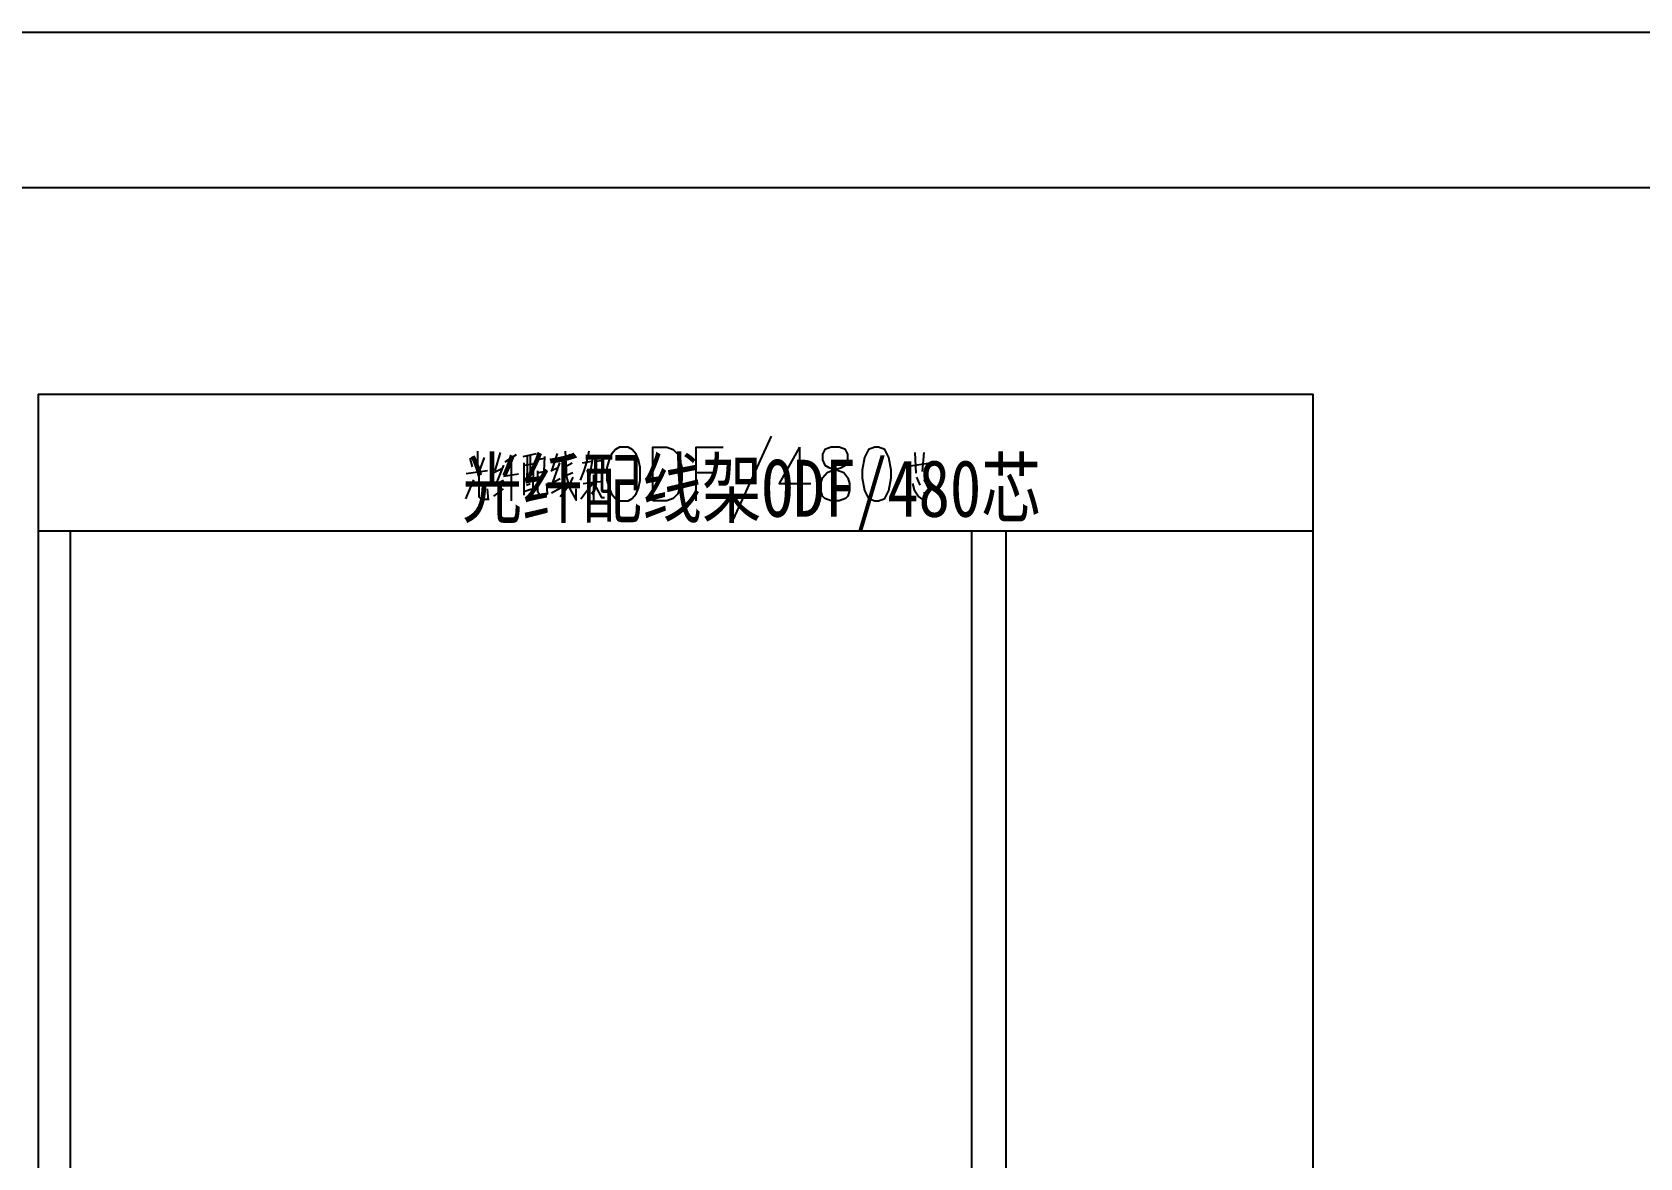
# Model space of a CAD drawing. Header units: metres. Extents: x 17 to 1264, y 17 to 859.
# Drawn here: x 452.5 to 745.6, y 653.7 to 858.8 of the extents above; entities that cross this region are included whole.
import ezdxf

# ---------------------------------------------------------------- set-up
doc = ezdxf.new("R2010")
doc.units = ezdxf.units.M
for name, color, linetype in [('LINES', 7, 'Continuous'), ('POLYLINES', 4, 'Continuous'), ('RECTS', 7, 'Continuous'), ('TEXTS', 3, 'Continuous')]:
    doc.layers.add(name, color=color, linetype=linetype)

msp = doc.modelspace()

# ---------------------------------------------------------------- linework, layer by layer
at = {"layer": 'LINES'}
for p, q in [((1179.14, 830.45), (87.76, 830.45)), ((453.59, 792.86), (686.01, 792.86)), ((453.59, 792.86), (453.59, 205.06)), ((686.01, 205.49), (686.01, 792.86)), ((533.66, 782.5), (533.66, 778.61)), ((553.96, 782.5), (553.53, 780.48)), ((587.23, 785.23), (580.31, 770.11)), ((592.41, 783.22), (592.41, 773.42)), ((532.79, 779.62), (532.36, 781.2)), ((534.09, 779.04), (534.95, 781.34)), ((537.83, 782.21), (536.83, 778.9)), ((538.41, 779.9), (537.11, 776.59)), ((540.71, 781.78), (538.7, 780.48)), ((539.85, 781.06), (539.85, 773.42)), ((542.01, 781.49), (544.46, 782.06)), ((542.15, 780.34), (542.15, 774.43)), ((542.15, 779.9), (543.88, 780.19)), ((543.31, 781.63), (543.31, 777.6)), ((543.88, 780.34), (543.74, 774.29)), ((544.46, 780.91), (545.9, 781.2)), ((545.9, 781.49), (545.75, 778.75)), ((548.2, 782.06), (547.19, 778.9)), ((548.63, 780.34), (547.34, 776.74)), ((549.07, 779.33), (550.94, 780.34)), ((550.36, 781.92), (550.94, 781.2)), ((552.81, 780.34), (554.54, 780.62)), ((555.11, 781.2), (555.11, 778.18)), ((555.11, 780.62), (556.41, 780.77)), ((556.55, 781.06), (556.27, 778.9)), ((612.14, 779.76), (616.31, 780.34)), ((613.43, 782.21), (613.58, 778.46)), ((615.02, 782.21), (614.73, 778.75)), ((531.57, 773.78), (533.01, 777.24)), ((535.53, 778.9), (531.64, 778.32)), ((536.68, 778.61), (538.12, 779.33)), ((536.97, 776.45), (538.41, 777.17)), ((538.41, 777.89), (541.15, 778.32)), ((542.59, 776.3), (543.31, 776.59)), ((543.31, 777.6), (543.74, 777.6)), ((545.9, 778.75), (544.6, 778.46)), ((547.05, 778.9), (548.35, 779.47)), ((548.78, 777.46), (547.19, 776.59)), ((549.07, 777.74), (551.08, 778.61)), ((554.83, 776.74), (552.52, 773.71)), ((552.95, 776.59), (556.55, 777.02)), ((554.83, 778.18), (554.83, 773.28)), ((556.55, 778.9), (555.11, 778.75)), ((573.55, 778.61), (576.57, 778.61)), ((612.43, 777.02), (611.99, 774.86)), ((613.72, 777.74), (614.3, 776.3)), ((615.02, 777.31), (615.88, 775.58)), ((535.67, 773.57), (535.53, 775.58)), ((536.68, 774.29), (538.41, 775.58)), ((542.15, 775.15), (543.59, 775.58)), ((547.19, 774.86), (548.92, 775.87)), ((453.59, 767.95), (686.01, 767.95)), ((459.5, 223.49), (459.5, 767.95)), ((623.8, 223.49), (623.8, 767.95)), ((629.99, 767.95), (629.99, 223.49))]:
    msp.add_line(p, q, dxfattribs=at)
at = {"layer": 'POLYLINES'}
for points in [[(549.64, 782.5), (549.93, 777.74), (550.51, 775.58)], [(559.58, 783.22), (558.86, 782.78), (558.14, 781.92), (557.71, 780.91), (557.27, 779.47), (557.27, 777.17), (557.71, 775.73), (558.14, 774.72), (558.86, 773.86), (559.58, 773.42), (561.16, 773.42), (561.88, 773.86), (562.6, 774.72), (563.03, 775.73), (563.32, 777.17), (563.32, 779.47), (563.03, 780.91), (562.6, 781.92), (561.88, 782.78), (561.16, 783.22), (559.58, 783.22)], [(565.63, 773.42), (565.63, 783.22), (568.22, 783.22), (569.37, 782.78), (570.23, 781.92), (570.52, 780.91), (570.95, 779.47), (570.95, 777.17), (570.52, 775.73), (570.23, 774.72), (569.37, 773.86), (568.22, 773.42), (565.63, 773.42)], [(573.55, 773.42), (573.55, 783.22), (578.44, 783.22)], [(592.41, 783.22), (588.67, 776.59), (594.43, 776.59)], [(598.17, 783.22), (597.02, 782.78), (596.59, 781.92), (596.59, 780.91), (597.02, 779.9), (597.74, 779.47), (599.32, 779.04), (600.47, 778.61), (601.19, 777.6), (601.48, 776.59), (601.48, 775.3), (601.19, 774.29), (600.76, 773.86), (599.61, 773.42), (598.17, 773.42), (597.02, 773.86), (596.59, 774.29), (596.3, 775.3), (596.3, 776.59), (596.59, 777.6), (597.45, 778.61), (598.46, 779.04), (600.04, 779.47), (600.76, 779.9), (601.19, 780.91), (601.19, 781.92), (600.76, 782.78), (599.61, 783.22), (598.17, 783.22)], [(606.09, 783.22), (604.94, 782.78), (604.22, 781.34), (603.79, 779.04), (603.79, 777.6), (604.22, 775.3), (604.94, 773.86), (606.09, 773.42), (606.81, 773.42), (607.96, 773.86), (608.68, 775.3), (609.11, 777.6), (609.11, 779.04), (608.68, 781.34), (607.96, 782.78), (606.81, 783.22), (606.09, 783.22)], [(542.73, 781.49), (542.73, 779.04), (542.59, 777.02)], [(553.53, 780.48), (553.1, 778.9), (552.38, 777.17)], [(554.68, 781.06), (554.11, 777.89), (553.67, 779.04)], [(533.95, 778.75), (533.95, 774.14), (534.38, 773.71), (535.67, 773.71)], [(544.6, 778.9), (544.6, 775.15), (545.03, 774.58)], [(545.03, 774.58), (546.47, 774.72), (546.33, 776.59)], [(551.08, 777.74), (550.36, 776.16), (548.78, 774.14)], [(554.83, 776.74), (556.27, 774), (556.84, 774)], [(613, 776.59), (613.29, 775.44), (614.15, 774.14), (615.31, 773.28), (615.16, 775.01)], [(550.51, 775.58), (551.66, 773.57), (551.66, 775.58)]]:
    msp.add_lwpolyline(points, dxfattribs=at)
at = {"layer": 'RECTS'}
msp.add_lwpolyline([(16.84, 858.82), (1207.43, 858.82), (1207.43, 16.85), (16.84, 16.85)], dxfattribs=at)

# ---------------------------------------------------------------- texts
at = {"layer": 'TEXTS', "width": 0.80841}
msp.add_text('光纤配线架ODF/480芯', height=10.39, dxfattribs=at).set_placement((530.92, 770.51))

doc.saveas('drawing.dxf')
